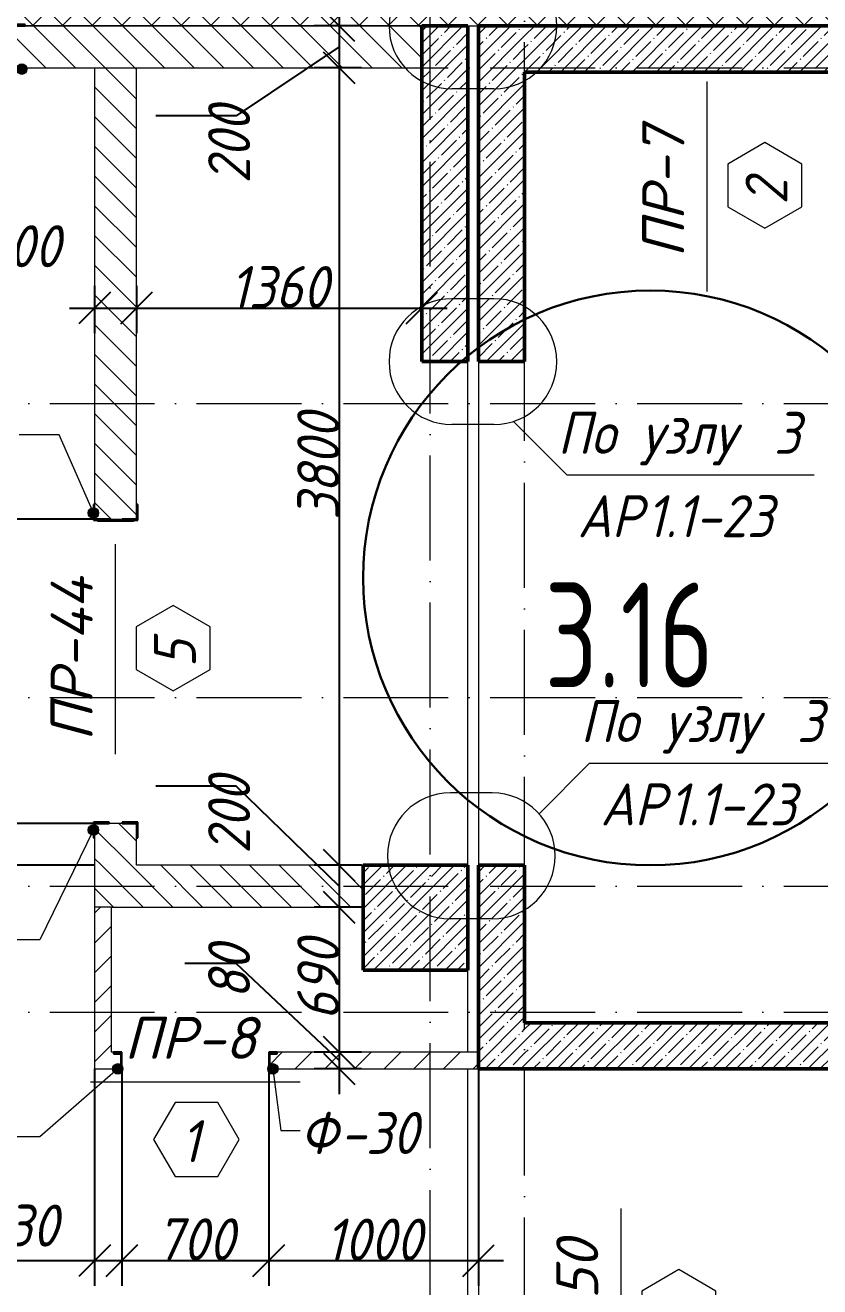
# Model space of a CAD drawing. Header units: millimetres. Extents: x -269418 to 201924, y -5890 to 98643.
# Drawn here: x 36379 to 40167, y 9192 to 15203 of the extents above; entities that cross this region are included whole.
import ezdxf

# ---------------------------------------------------------------- set-up
doc = ezdxf.new("R2010")
doc.units = ezdxf.units.MM
doc.linetypes.add('50_200_ШТРИХ_1Т_ш5_п1_п1_', pattern=[700, 500, -100, 0, -100])
for name, color, linetype, lineweight in [('A-ANNO-DIMS', 7, 'Continuous', 9), ('A-AREA-IDEN', 7, 'Continuous', 9), ('A-DETL-1', 7, 'Continuous', 5), ('A-DOOR-IDEN', 7, 'Continuous', 9), ('A-FLOR', 7, 'Continuous', 9), ('A-GENM', 7, 'Continuous', 9), ('A-GENM-1', 7, 'Continuous', 25), ('A-GENM-IDEN', 7, 'Continuous', 9), ('A-WALL-1', 7, 'Continuous', 9), ('A-WALL-3', 7, 'Continuous', 50), ('A-WALL-PATT-2', 7, 'Continuous', 5), ('G-ANNO-TEXT', 7, 'Continuous', 9), ('S-COLS', 7, 'Continuous', 9), ('S-COLS-1', 7, 'Continuous', 5), ('S-COLS-2', 7, 'Continuous', 50), ('Оси-1', 7, '50_200_ШТРИХ_1Т_ш5_п1_п1_', 9)]:
    doc.layers.add(name, color=color, linetype=linetype, lineweight=lineweight)
for name, color, linetype, lineweight, true_color in [('A-WALL-2', 7, 'Continuous', 13, 0xce0000), ('A-WALL-FNSH-2', 7, 'Continuous', 13, 0xce0000), ('A-WALL-FNSH-3', 7, 'Continuous', 13, 0x008000), ('A-WALL-PATT-1', 7, 'Continuous', 5, 0xce0000), ('A-WALL-PATT-3', 7, 'Continuous', 5, 0x008000)]:
    doc.layers.add(name, color=color, linetype=linetype, lineweight=lineweight, true_color=true_color)
doc.styles.add('ISOCPEUR_I_2', font='isocpeui.ttf', dxfattribs={"width": 0.9, "height": 200})
doc.styles.add('ISOCPEUR_I_4', font='isocpeui.ttf', dxfattribs={"height": 200})
doc.styles.add('СПДС', font='ГОСТ тип А.ttf', dxfattribs={"width": 0.9})
doc.dimstyles.new('ISO-2_0_0_9К_СРЕДНИЙ', dxfattribs={"dimscale": 304.8, "dimtxt": 199.196235, "dimasz": 0.492126, "dimexe": 0.393701, "dimexo": 0, "dimgap": 0, "dimtad": 1, "dimdec": 0, "dimzin": 0, "dimdsep": 46, "dimtxsty": 'ISOCPEUR_I_2', "dimblk1": 'OBLIQUE', "dimblk2": 'OBLIQUE', "dimsah": 1, "dimcen": 0.09, "dimdle": 0.393701, "dimazin": 0, "dimtfac": 1, "dimtdec": 4, "dimtix": 1, "dimtmove": 2, "dimatfit": 3, "dimfxl": 1, "dimtvp": 1, "dimtolj": 1, "dimtzin": 0, "dimarcsym": 2})
doc.dimstyles.new('ISO-2_0_0_9К_СРЕДНИЙ_1', dxfattribs={"dimscale": 304.8, "dimtxt": 199.196235, "dimasz": 0.492126, "dimexe": 0.393701, "dimexo": 0, "dimgap": 0, "dimtad": 1, "dimdec": 0, "dimzin": 0, "dimdsep": 46, "dimtxsty": 'ISOCPEUR_I_2', "dimblk1": 'OBLIQUE', "dimblk2": 'OBLIQUE', "dimsah": 1, "dimcen": 0.09, "dimdle": 0.393701, "dimazin": 0, "dimtfac": 1, "dimtdec": 4, "dimtix": 1, "dimtmove": 1, "dimatfit": 3, "dimfxl": 1, "dimtvp": 1, "dimtolj": 1, "dimtzin": 0, "dimarcsym": 2})
doc.dimstyles.new('ISO-2_0_0_9К_СРЕДНИЙ_2', dxfattribs={"dimscale": 304.8, "dimtxt": 199.196235, "dimasz": 0.492126, "dimexe": 0.393701, "dimexo": 0, "dimgap": 0, "dimtad": 1, "dimdec": 0, "dimzin": 0, "dimdsep": 46, "dimtxsty": 'ISOCPEUR_I_2', "dimblk1": 'OBLIQUE', "dimblk2": 'OBLIQUE', "dimsah": 1, "dimcen": 0.09, "dimdle": 0.393701, "dimazin": 0, "dimtfac": 1, "dimtdec": 4, "dimtix": 1, "dimtmove": 0, "dimatfit": 3, "dimfxl": 1, "dimtvp": 1, "dimtolj": 1, "dimtzin": 0, "dimarcsym": 2})
pattern_1 = [(45, (0, 0), (-57.02463, 57.02463), []), (45, (57.025, 0), (-57.02463, 57.02463), [100.806, -20.161, 3.353, -16.808])]
pattern_2 = [(135, (0, 0), (-70.71068, -70.71068), [])]
pattern_3 = [(45, (0, 0), (-70.71068, 70.71068), [])]

# ---------------------------------------------------------------- blocks, each defined once
blk = doc.blocks.new('Колонна_Несущая_Прямоугольное сечение - Вн_ЖБ_500х500-V113-АР1_1_Кладочный план 3 этажа')
at = {"layer": 'S-COLS-1'}
h = blk.add_hatch(dxfattribs=at)
h.set_pattern_fill('FP_102', color=256, style=0, pattern_type=2)
h.set_pattern_definition([(45, (-38240, -10950), (-57.02463, 57.02463), []), (45, (-38182.975, -10950), (-57.02463, 57.02463), [100.806, -20.161, 3.353, -16.808])])
h.paths.add_polyline_path([(-250, -250), (250, -250), (250, 250), (-250, 250)], flags=0)
at = {"layer": 'S-COLS-2'}
for p, q in [((250, 250), (-250, 250)), ((-250, 250), (-250, -250)), ((250, -250), (250, 250)), ((-250, -250), (250, -250))]:
    blk.add_line(p, q, dxfattribs=at)
blk = doc.blocks.new('Фахверк_СКБ_Уголок - Ф-11_200х2500 h-28441216-АР1_1_Кладочный план 3 этажа')
at = {"layer": 'A-GENM-1'}
for p, q in [((200, 156), (125, 156)), ((125, 156), (125, 81)), ((131, 81), (131, 150)), ((131, 150), (200, 150)), ((200, 150), (200, 156)), ((125, 81), (131, 81)), ((131, 19), (125, 19)), ((125, 19), (125, -56)), ((131, -50), (131, 19)), ((125, -56), (200, -56)), ((200, -50), (131, -50)), ((200, -56), (200, -50))]:
    blk.add_line(p, q, dxfattribs=at)
blk = doc.blocks.new('Фахверк_СКБ_Уголок - Ф-26_200х3950 h-32688301-АР1_1_Кладочный план 3 этажа')
at = {"layer": 'A-GENM-1'}
for p, q in [((200, 156), (125, 156)), ((125, 156), (125, 81)), ((131, 81), (131, 150)), ((131, 150), (200, 150)), ((200, 150), (200, 156)), ((125, 81), (131, 81)), ((131, 19), (125, 19)), ((125, 19), (125, -56)), ((131, -50), (131, 19)), ((125, -56), (200, -56)), ((200, -50), (131, -50)), ((200, -56), (200, -50))]:
    blk.add_line(p, q, dxfattribs=at)
blk = doc.blocks.new('Фахверк_СКБ_Уголок_Тип 2 - СМ-6_200х2180 h-30007491-АР1_1_Кладочный план 3 этажа')
at = {"layer": 'A-GENM-1'}
for p, q in [((125, 156), (125, 81)), ((200, 156), (125, 156)), ((131, 81), (131, 150)), ((131, 150), (200, 150)), ((200, 150), (200, 156)), ((125, 81), (131, 81)), ((131, 19), (125, 19)), ((125, 19), (125, -56)), ((131, -50), (131, 19)), ((125, -56), (200, -56)), ((200, -50), (131, -50)), ((200, -56), (200, -50))]:
    blk.add_line(p, q, dxfattribs=at)
blk = doc.blocks.new('Стойка_Влож_Полоса боковая - Полоса-27101091-АР1_1_Кладочный план 3 этажа')
at = {"layer": 'A-GENM'}
for p, q in [((-5, 85), (0, 85)), ((-5, -85), (-5, 85)), ((0, 31), (0, -31)), ((0, -85), (-5, -85))]:
    blk.add_line(p, q, dxfattribs=at)
blk = doc.blocks.new('Фахверк_СКБ_Швеллер - Ф-30_80х3950 h _3 эт__-33058811-АР1_1_Кладочный план 3 этажа')
at = {"layer": 'A-GENM-1'}
for p, q in [((165, 40), (125, 40)), ((125, 40), (125, -40)), ((129.5, 32.6), (165, 32.6)), ((129.5, -32.6), (129.5, 32.6)), ((165, 32.6), (165, 40)), ((125, -40), (165, -40)), ((165, -32.6), (129.5, -32.6)), ((165, -40), (165, -32.6))]:
    blk.add_line(p, q, dxfattribs=at)
blk = doc.blocks.new('AAR_СКБ_Марка_Двери_Перемычка и проем - Марка перемычки и проема-25306769-АР1_1_Кладочный план 3 этажа')
at = {"layer": 'A-DOOR-IDEN'}
for p, q in [((-5, 0), (5, 0)), ((-0.968, -0.984), (-1.986, -2.747)), ((1.067, -0.984), (-0.968, -0.984)), ((2.085, -2.747), (1.067, -0.984)), ((-1.986, -2.747), (-0.968, -4.509)), ((1.067, -4.509), (2.085, -2.747)), ((-0.968, -4.509), (1.067, -4.509))]:
    blk.add_line(p, q, dxfattribs=at)
blk = doc.blocks.new('_Oblique')
at = {"color": 0, "linetype": 'ByBlock', "lineweight": -2}
blk.add_line((-0.5, -0.5), (0.5, 0.5), dxfattribs=at)
blk = doc.blocks.new('DIMBLOCK212-АР1_1_Кладочный план 3 этажа')
at = {"layer": 'A-ANNO-DIMS', "color": 0, "lineweight": -2, "transparency": 16777216}
for p, q in [((37876.2, 15320), (37876.2, 14880)), ((37982.2, 15200), (37756.2, 15200)), ((37876.2, 15100), (37384.4, 14770.6)), ((37982.2, 15000), (37756.2, 15000)), ((37384.4, 14770.6), (37002.1, 14770.6))]:
    blk.add_line(p, q, dxfattribs=at)
at = {"layer": 'Defpoints', "color": 0, "transparency": 16777216}
for p in [(37982.2, 15200), (37876.2, 15000), (37982.2, 15000)]:
    blk.add_point(p, dxfattribs=at)
at = {"layer": 'A-ANNO-DIMS', "color": 0, "lineweight": -2, "transparency": 16777216, "xscale": 150, "yscale": 150, "zscale": 150}
for p, rotation in [((37876.2, 15200), 90), ((37876.2, 15000), 270)]:
    blk.add_blockref('_Oblique', p, dxfattribs=dict(at, rotation=rotation))
at = {"layer": 'A-ANNO-DIMS', "color": 0, "transparency": 16777216, "insert": (37251.1, 14448.8), "char_height": 200, "width": 455.087, "attachment_point": 1, "rotation": 90, "line_spacing_factor": 1.149209, "style": 'ISOCPEUR_I_2'}
blk.add_mtext('\\A1;200', dxfattribs=at)
blk = doc.blocks.new('DIMBLOCK213-АР1_1_Кладочный план 3 этажа')
at = {"layer": 'A-ANNO-DIMS', "color": 0, "lineweight": -2, "transparency": 16777216}
for p, q in [((37876.2, 15120), (37876.2, 11080)), ((37982.2, 15000), (37756.2, 15000)), ((37982.2, 11200), (37756.2, 11200))]:
    blk.add_line(p, q, dxfattribs=at)
at = {"layer": 'Defpoints', "color": 0, "transparency": 16777216}
for p in [(37982.2, 15000), (37876.2, 11200), (37982.2, 11200)]:
    blk.add_point(p, dxfattribs=at)
at = {"layer": 'A-ANNO-DIMS', "color": 0, "lineweight": -2, "transparency": 16777216, "xscale": 150, "yscale": 150, "zscale": 150}
for p, rotation in [((37876.2, 15000), 90), ((37876.2, 11200), 270)]:
    blk.add_blockref('_Oblique', p, dxfattribs=dict(at, rotation=rotation))
at = {"layer": 'A-ANNO-DIMS', "color": 0, "transparency": 16777216, "insert": (37776.2, 13100), "char_height": 200, "width": 606.782, "attachment_point": 5, "rotation": 90, "style": 'ISOCPEUR_I_2'}
blk.add_mtext('\\A1;3800', dxfattribs=at)
blk = doc.blocks.new('DIMBLOCK214-АР1_1_Кладочный план 3 этажа')
at = {"layer": 'A-ANNO-DIMS', "color": 0, "lineweight": -2, "transparency": 16777216}
for p, q in [((37384.4, 11576.6), (37002.1, 11576.6)), ((37876.2, 11100), (37384.4, 11576.6)), ((37876.2, 11320), (37876.2, 10880)), ((37982.2, 11200), (37756.2, 11200)), ((37982.2, 11000), (37756.2, 11000))]:
    blk.add_line(p, q, dxfattribs=at)
at = {"layer": 'Defpoints', "color": 0, "transparency": 16777216}
for p in [(37982.2, 11200), (37876.2, 11000), (37982.2, 11000)]:
    blk.add_point(p, dxfattribs=at)
at = {"layer": 'A-ANNO-DIMS', "color": 0, "lineweight": -2, "transparency": 16777216, "xscale": 150, "yscale": 150, "zscale": 150}
for p, rotation in [((37876.2, 11200), 90), ((37876.2, 11000), 270)]:
    blk.add_blockref('_Oblique', p, dxfattribs=dict(at, rotation=rotation))
at = {"layer": 'A-ANNO-DIMS', "color": 0, "transparency": 16777216, "insert": (37251.1, 11254.9), "char_height": 200, "width": 455.087, "attachment_point": 1, "rotation": 90, "line_spacing_factor": 1.149209, "style": 'ISOCPEUR_I_2'}
blk.add_mtext('\\A1;200', dxfattribs=at)
blk = doc.blocks.new('DIMBLOCK215-АР1_1_Кладочный план 3 этажа')
at = {"layer": 'A-ANNO-DIMS', "color": 0, "lineweight": -2, "transparency": 16777216}
for p, q in [((37876.2, 11120), (37876.2, 10190)), ((37982.2, 11000), (37756.2, 11000)), ((37982.2, 10310), (37756.2, 10310))]:
    blk.add_line(p, q, dxfattribs=at)
at = {"layer": 'Defpoints', "color": 0, "transparency": 16777216}
for p in [(37982.2, 11000), (37876.2, 10310), (37982.2, 10310)]:
    blk.add_point(p, dxfattribs=at)
at = {"layer": 'A-ANNO-DIMS', "color": 0, "lineweight": -2, "transparency": 16777216, "xscale": 150, "yscale": 150, "zscale": 150}
for p, rotation in [((37876.2, 11000), 90), ((37876.2, 10310), 270)]:
    blk.add_blockref('_Oblique', p, dxfattribs=dict(at, rotation=rotation))
at = {"layer": 'A-ANNO-DIMS', "color": 0, "transparency": 16777216, "insert": (37776.2, 10655), "char_height": 200, "width": 455.087, "attachment_point": 5, "rotation": 90, "style": 'ISOCPEUR_I_2'}
blk.add_mtext('\\A1;690', dxfattribs=at)
blk = doc.blocks.new('DIMBLOCK216-АР1_1_Кладочный план 3 этажа')
at = {"layer": 'A-ANNO-DIMS', "color": 0, "lineweight": -2, "transparency": 16777216}
for p, q in [((37384.4, 10733), (37140.6, 10733)), ((37876.2, 10270), (37384.4, 10733)), ((37876.2, 10430), (37876.2, 10110)), ((37982.2, 10310), (37756.2, 10310)), ((37982.2, 10230), (37756.2, 10230))]:
    blk.add_line(p, q, dxfattribs=at)
at = {"layer": 'Defpoints', "color": 0, "transparency": 16777216}
for p in [(37982.2, 10310), (37876.2, 10230), (37982.2, 10230)]:
    blk.add_point(p, dxfattribs=at)
at = {"layer": 'A-ANNO-DIMS', "color": 0, "lineweight": -2, "transparency": 16777216, "xscale": 150, "yscale": 150, "zscale": 150}
for p, rotation in [((37876.2, 10310), 90), ((37876.2, 10230), 270)]:
    blk.add_blockref('_Oblique', p, dxfattribs=dict(at, rotation=rotation))
at = {"layer": 'A-ANNO-DIMS', "color": 0, "transparency": 16777216, "insert": (37251.1, 10562.9), "char_height": 200, "width": 303.391, "attachment_point": 1, "rotation": 90, "line_spacing_factor": 1.149209, "style": 'ISOCPEUR_I_2'}
blk.add_mtext('\\A1;80', dxfattribs=at)
blk = doc.blocks.new('DIMBLOCK217-АР1_1_Кладочный план 3 этажа')
at = {"layer": 'A-ANNO-DIMS', "color": 0, "lineweight": -2, "transparency": 16777216}
for p, q in [((36090, 12970), (36090, 12529.9)), ((36702, 12850), (35970, 12850)), ((36090, 11280), (36090, 12069.2)), ((36702, 11400), (35970, 11400))]:
    blk.add_line(p, q, dxfattribs=at)
at = {"layer": 'Defpoints', "color": 0, "transparency": 16777216}
for p in [(36702, 12850), (36090, 11400), (36702, 11400)]:
    blk.add_point(p, dxfattribs=at)
at = {"layer": 'A-ANNO-DIMS', "color": 0, "lineweight": -2, "transparency": 16777216, "xscale": 150, "yscale": 150, "zscale": 150}
for p, rotation in [((36090, 12850), 90), ((36090, 11400), 270)]:
    blk.add_blockref('_Oblique', p, dxfattribs=dict(at, rotation=rotation))
at = {"layer": 'A-ANNO-DIMS', "color": 0, "transparency": 16777216, "insert": (35828.7, 12010), "char_height": 200, "width": 579.201, "attachment_point": 1, "rotation": 90, "line_spacing_factor": 1.149209, "style": 'ISOCPEUR_I_2'}
blk.add_mtext('\\A1;1450', dxfattribs=at)
blk = doc.blocks.new('DIMBLOCK218-АР1_1_Кладочный план 3 этажа')
at = {"layer": 'A-ANNO-DIMS', "color": 0, "lineweight": -2, "transparency": 16777216}
for p, q in [((35615.3, 11705.7), (35233, 11705.7)), ((36090, 11300), (35615.3, 11705.7)), ((36090, 11520), (36090, 11080)), ((36702, 11400), (35970, 11400)), ((36707, 11200), (35970, 11200))]:
    blk.add_line(p, q, dxfattribs=at)
at = {"layer": 'Defpoints', "color": 0, "transparency": 16777216}
for p in [(36702, 11400), (36090, 11200), (36707, 11200)]:
    blk.add_point(p, dxfattribs=at)
at = {"layer": 'A-ANNO-DIMS', "color": 0, "lineweight": -2, "transparency": 16777216, "xscale": 150, "yscale": 150, "zscale": 150}
for p, rotation in [((36090, 11400), 90), ((36090, 11200), 270)]:
    blk.add_blockref('_Oblique', p, dxfattribs=dict(at, rotation=rotation))
at = {"layer": 'A-ANNO-DIMS', "color": 0, "transparency": 16777216, "insert": (35482, 11384), "char_height": 200, "width": 455.087, "attachment_point": 1, "rotation": 90, "line_spacing_factor": 1.149209, "style": 'ISOCPEUR_I_2'}
blk.add_mtext('\\A1;200', dxfattribs=at)
blk = doc.blocks.new('DIMBLOCK219-АР1_1_Кладочный план 3 этажа')
at = {"layer": 'A-ANNO-DIMS', "color": 0, "lineweight": -2, "transparency": 16777216}
for p, q in [((36710, 13961.5), (36710, 13735.4)), ((36910, 13961.5), (36910, 13735.4)), ((36590, 13855.4), (37030, 13855.4))]:
    blk.add_line(p, q, dxfattribs=at)
at = {"layer": 'Defpoints', "color": 0, "transparency": 16777216}
for p in [(36710, 13961.5), (36910, 13961.5), (36910, 13855.4)]:
    blk.add_point(p, dxfattribs=at)
at = {"layer": 'A-ANNO-DIMS', "color": 0, "lineweight": -2, "transparency": 16777216, "xscale": 150, "yscale": 150, "zscale": 150, "rotation": 180}
blk.add_blockref('_Oblique', (36710, 13855.4), dxfattribs=at)
at = {"layer": 'A-ANNO-DIMS', "color": 0, "lineweight": -2, "transparency": 16777216, "xscale": 150, "yscale": 150, "zscale": 150}
blk.add_blockref('_Oblique', (36910, 13855.4), dxfattribs=at)
at = {"layer": 'A-ANNO-DIMS', "color": 0, "transparency": 16777216, "insert": (36176.4, 14250), "char_height": 200, "width": 455.087, "attachment_point": 1, "line_spacing_factor": 1.149209, "style": 'ISOCPEUR_I_2'}
blk.add_mtext('\\A1;200', dxfattribs=at)
blk = doc.blocks.new('DIMBLOCK220-АР1_1_Кладочный план 3 этажа')
at = {"layer": 'A-ANNO-DIMS', "color": 0, "lineweight": -2, "transparency": 16777216}
for p, q in [((36910, 13961.5), (36910, 13735.4)), ((38270, 13961.5), (38270, 13735.4)), ((36790, 13855.4), (38390, 13855.4))]:
    blk.add_line(p, q, dxfattribs=at)
at = {"layer": 'Defpoints', "color": 0, "transparency": 16777216}
for p in [(36910, 13961.5), (38270, 13961.5), (38270, 13855.4)]:
    blk.add_point(p, dxfattribs=at)
at = {"layer": 'A-ANNO-DIMS', "color": 0, "lineweight": -2, "transparency": 16777216, "xscale": 150, "yscale": 150, "zscale": 150, "rotation": 180}
blk.add_blockref('_Oblique', (36910, 13855.4), dxfattribs=at)
at = {"layer": 'A-ANNO-DIMS', "color": 0, "lineweight": -2, "transparency": 16777216, "xscale": 150, "yscale": 150, "zscale": 150}
blk.add_blockref('_Oblique', (38270, 13855.4), dxfattribs=at)
at = {"layer": 'A-ANNO-DIMS', "color": 0, "transparency": 16777216, "insert": (37590, 13955.4), "char_height": 200, "width": 560.814, "attachment_point": 5, "style": 'ISOCPEUR_I_2'}
blk.add_mtext('\\A1;1360', dxfattribs=at)
blk = doc.blocks.new('DIMBLOCK408-АР1_1_Кладочный план 3 этажа')
at = {"layer": 'A-ANNO-DIMS', "color": 0, "lineweight": -2, "transparency": 16777216}
for p, q in [((36710, 10230), (36710, 9196.6)), ((36840, 10227), (36840, 9196.6)), ((36244.5, 9316.6), (36710, 9316.6)), ((36590, 9316.6), (36960, 9316.6))]:
    blk.add_line(p, q, dxfattribs=at)
at = {"layer": 'Defpoints', "color": 0, "transparency": 16777216}
for p in [(36710, 10230), (36840, 10227), (36840, 9316.6)]:
    blk.add_point(p, dxfattribs=at)
at = {"layer": 'A-ANNO-DIMS', "color": 0, "lineweight": -2, "transparency": 16777216, "xscale": 150, "yscale": 150, "zscale": 150, "rotation": 180}
blk.add_blockref('_Oblique', (36710, 9316.6), dxfattribs=at)
at = {"layer": 'A-ANNO-DIMS', "color": 0, "lineweight": -2, "transparency": 16777216, "xscale": 150, "yscale": 150, "zscale": 150}
blk.add_blockref('_Oblique', (36840, 9316.6), dxfattribs=at)
at = {"layer": 'A-ANNO-DIMS', "color": 0, "transparency": 16777216, "insert": (36195.8, 9583.3), "char_height": 200, "width": 409.118, "attachment_point": 1, "line_spacing_factor": 1.149209, "style": 'ISOCPEUR_I_2'}
blk.add_mtext('\\A1;130', dxfattribs=at)
blk = doc.blocks.new('DIMBLOCK409-АР1_1_Кладочный план 3 этажа')
at = {"layer": 'A-ANNO-DIMS', "color": 0, "lineweight": -2, "transparency": 16777216}
for p, q in [((36840, 10227), (36840, 9196.6)), ((37540, 10230), (37540, 9196.6)), ((36720, 9316.6), (37660, 9316.6))]:
    blk.add_line(p, q, dxfattribs=at)
at = {"layer": 'Defpoints', "color": 0, "transparency": 16777216}
for p in [(36840, 10227), (37540, 10230), (37540, 9316.6)]:
    blk.add_point(p, dxfattribs=at)
at = {"layer": 'A-ANNO-DIMS', "color": 0, "lineweight": -2, "transparency": 16777216, "xscale": 150, "yscale": 150, "zscale": 150, "rotation": 180}
blk.add_blockref('_Oblique', (36840, 9316.6), dxfattribs=at)
at = {"layer": 'A-ANNO-DIMS', "color": 0, "lineweight": -2, "transparency": 16777216, "xscale": 150, "yscale": 150, "zscale": 150}
blk.add_blockref('_Oblique', (37540, 9316.6), dxfattribs=at)
at = {"layer": 'A-ANNO-DIMS', "color": 0, "transparency": 16777216, "insert": (37190, 9417.9), "char_height": 200, "width": 455.087, "attachment_point": 5, "style": 'ISOCPEUR_I_2'}
blk.add_mtext('\\A1;700', dxfattribs=at)
blk = doc.blocks.new('DIMBLOCK410-АР1_1_Кладочный план 3 этажа')
at = {"layer": 'A-ANNO-DIMS', "color": 0, "lineweight": -2, "transparency": 16777216}
for p, q in [((37540, 10230), (37540, 9196.6)), ((38540, 10230), (38540, 9196.6)), ((37420, 9316.6), (38660, 9316.6))]:
    blk.add_line(p, q, dxfattribs=at)
at = {"layer": 'Defpoints', "color": 0, "transparency": 16777216}
for p in [(37540, 10230), (38540, 10230), (38540, 9316.6)]:
    blk.add_point(p, dxfattribs=at)
at = {"layer": 'A-ANNO-DIMS', "color": 0, "lineweight": -2, "transparency": 16777216, "xscale": 150, "yscale": 150, "zscale": 150, "rotation": 180}
blk.add_blockref('_Oblique', (37540, 9316.6), dxfattribs=at)
at = {"layer": 'A-ANNO-DIMS', "color": 0, "lineweight": -2, "transparency": 16777216, "xscale": 150, "yscale": 150, "zscale": 150}
blk.add_blockref('_Oblique', (38540, 9316.6), dxfattribs=at)
at = {"layer": 'A-ANNO-DIMS', "color": 0, "transparency": 16777216, "insert": (38040, 9416.6), "char_height": 200, "width": 560.814, "attachment_point": 5, "style": 'ISOCPEUR_I_2'}
blk.add_mtext('\\A1;1000', dxfattribs=at)

msp = doc.modelspace()

# ---------------------------------------------------------------- hatches: boundary and pattern name
at = {"layer": 'A-GENM-IDEN'}
h = msp.add_hatch(color=256, dxfattribs=at)
edge = h.paths.add_edge_path(flags=0)
edge.add_arc((36362.3, 14994), 25, 0, 360)
h = msp.add_hatch(color=256, dxfattribs=at)
edge = h.paths.add_edge_path(flags=0)
edge.add_arc((36704, 12879), 25, 0, 360)
h = msp.add_hatch(color=256, dxfattribs=at)
edge = h.paths.add_edge_path(flags=0)
edge.add_arc((36704, 11368.5), 25, 0, 360)
h = msp.add_hatch(color=256, dxfattribs=at)
edge = h.paths.add_edge_path(flags=0)
edge.add_arc((36820, 10230), 25, 0, 360)
h = msp.add_hatch(color=256, dxfattribs=at)
edge = h.paths.add_edge_path(flags=0)
edge.add_arc((37560, 10230), 25, 0, 360)
at = {"layer": 'A-WALL-PATT-1'}
h = msp.add_hatch(dxfattribs=at)
h.set_pattern_fill('FP_1', color=256, style=0, pattern_type=2)
h.set_pattern_definition(pattern_2)
h.paths.add_polyline_path([(36846.5, 15000), (38270, 15000), (38270, 15200), (36310, 15200), (36310, 15000), (36710, 15000)], flags=0)
h.paths.add_polyline_path([(33610, 15000), (35410, 15000), (35410, 15200), (33610, 15200)], flags=0)
h = msp.add_hatch(dxfattribs=at)
h.set_pattern_fill('FP_1', color=256, style=0, pattern_type=2)
h.set_pattern_definition(pattern_2)
h.paths.add_polyline_path([(36846.5, 11200), (36910, 11200), (36910, 11400), (36710, 11400), (36710, 11200), (36779, 11200)], flags=0)
h.paths.add_polyline_path([(36846.5, 12850), (36910, 12850), (36910, 15000), (36710, 15000), (36710, 12850), (36841, 12850)], flags=0)
h = msp.add_hatch(dxfattribs=at)
h.set_pattern_fill('FP_1', color=256, style=0, pattern_type=2)
h.set_pattern_definition(pattern_2)
h.paths.add_polyline_path([(36846.5, 11000), (37990, 11000), (37990, 11200), (36710, 11200), (36710, 11000)], flags=0)
at = {"layer": 'A-WALL-PATT-2'}
h = msp.add_hatch(dxfattribs=at)
h.set_pattern_fill('FP_2', color=256, style=0, pattern_type=2)
h.set_pattern_definition([(45, (0, 0), (-70.71068, 70.71068), []), (135, (0, 0), (-70.71068, -70.71068), [])])
h.paths.add_polyline_path([(39554.2, 15200), (42160, 15200), (42160, 15300), (36310, 15300), (36310.5, 15206), (36379, 15206), (36379, 15200), (36846.5, 15200)], flags=0)
h.paths.add_polyline_path([(35341, 15200), (35341, 15206), (35410, 15206), (35410, 15300), (33010, 15300), (33010, 15200), (34138.8, 15200)], flags=0)
h.paths.add_polyline_path([(31431.1, 15200), (32110, 15200), (32110, 15300), (27824.2, 15300), (27824.2, 15263), (27830.2, 15263), (27830.2, 15200), (30610, 15200)], flags=0)
h.paths.add_polyline_path([(27093.2, 15200), (27767.2, 15200), (27767.2, 15206), (27785.5, 15206), (27785.5, 15215), (27761.2, 15215), (27761.2, 15300), (27099.2, 15300), (27099.2, 15215), (27074.2, 15215), (27074.9, 15206), (27093.2, 15206)], flags=0)
h.paths.add_polyline_path([(27030.2, 15200), (27030.2, 15263), (27036.2, 15263), (27036.2, 15300), (12880, 15300), (12880, 15206), (12929, 15206), (12929, 15200), (26692.6, 15200)], flags=0)
h.paths.add_polyline_path([(8191, 15200), (8191, 15206), (8240, 15206), (8240, 15300), (7660, 15300), (7660, 15206), (7729, 15206), (7729, 15200), (7960, 15200)], flags=0)
h.paths.add_polyline_path([(9691, 15200), (9691, 15206), (9740, 15206), (9740, 15300), (9180, 15300), (9180, 15206), (9229, 15206), (9229, 15200)], flags=0)
h.paths.add_polyline_path([(6160, 15200), (6760, 15200), (6760, 15300), (-110, 15300), (-110, 15200), (4660, 15200)], flags=0)
h.paths.add_polyline_path([(27796.9, 15206), (27824.2, 15206), (27824.2, 15215), (27796.2, 15215), (27796.9, 15210)], flags=0)
h.paths.add_polyline_path([(27036.2, 15206), (27063.5, 15206), (27063.5, 15215), (27036.2, 15215), (27036.2, 15210)], flags=0)
h = msp.add_hatch(dxfattribs=at)
h.set_pattern_fill('FP_4', color=256, style=0, pattern_type=2)
h.set_pattern_definition(pattern_1)
h.paths.add_polyline_path([(38490, 13600), (38490, 15200), (38270, 15200), (38270, 13600)], flags=0)
h = msp.add_hatch(dxfattribs=at)
h.set_pattern_fill('FP_4', color=256, style=0, pattern_type=2)
h.set_pattern_definition(pattern_1)
h.paths.add_polyline_path([(38760, 13600), (38760, 15200), (38540, 15200), (38540, 13600)], flags=0)
h = msp.add_hatch(dxfattribs=at)
h.set_pattern_fill('FP_4', color=256, style=0, pattern_type=2)
h.set_pattern_definition(pattern_1)
h.paths.add_polyline_path([(42261.9, 14980), (42380, 14980), (42380, 15200), (38760, 15200), (38760, 14980), (42160, 14980)], flags=0)
h = msp.add_hatch(dxfattribs=at)
h.set_pattern_fill('FP_4', color=256, style=0, pattern_type=2)
h.set_pattern_definition(pattern_1)
h.paths.add_polyline_path([(38760, 10230), (38760, 11200), (38540, 11200), (38540, 10230)], flags=0)
h = msp.add_hatch(dxfattribs=at)
h.set_pattern_fill('FP_4', color=256, style=0, pattern_type=2)
h.set_pattern_definition(pattern_1)
h.paths.add_polyline_path([(40240, 10230), (40240, 10450), (38760, 10450), (38760, 10230), (39554.2, 10230)], flags=0)
at = {"layer": 'A-WALL-PATT-3'}
h = msp.add_hatch(dxfattribs=at)
h.set_pattern_fill('FP_5', color=256, style=0, pattern_type=2)
h.set_pattern_definition(pattern_3)
h.paths.add_polyline_path([(36790, 10310), (36790, 11000), (36710, 11000), (36710, 10310)], flags=0)
h = msp.add_hatch(dxfattribs=at)
h.set_pattern_fill('FP_5', color=256, style=0, pattern_type=2)
h.set_pattern_definition(pattern_3)
h.paths.add_polyline_path([(38540, 10230), (38540, 10310), (37580, 10310), (37580, 10302.6), (37544.5, 10302.6), (37544.5, 10237.4), (37580, 10237.4), (37580, 10230)], flags=0)
h.paths.add_polyline_path([(36710, 10230), (36800, 10230), (36800, 10237.4), (36835.5, 10237.4), (36835.5, 10302.6), (36800, 10302.6), (36800, 10310), (36710, 10310)], flags=0)

# ---------------------------------------------------------------- linework, layer by layer
at = {"color": 1, "lineweight": 30}
msp.add_circle((39359.4, 12569.4), 1369.4, dxfattribs=at)
at = {"layer": 'A-DETL-1'}
for p, q in [((38613.6, 14900), (38413.6, 14900)), ((38613.6, 13900), (38413.6, 13900)), ((38613.6, 13300), (38413.6, 13300)), ((38960.9, 13060), (38706.6, 13314.3)), ((38960.9, 13060), (40140.9, 13060)), ((39070, 11686.7), (38828.9, 11445.7)), ((39070, 11686.7), (40250, 11686.7)), ((38605.9, 11545), (38405.9, 11545)), ((38605.9, 10945), (38405.9, 10945))]:
    msp.add_line(p, q, dxfattribs=at)
for centre, start, end in [((38413.6, 15200), 90, 180), ((38613.6, 15200), 0, 90), ((38413.6, 15200), 180, 270), ((38613.6, 15200), 270, 0), ((38413.6, 13600), 90, 180), ((38613.6, 13600), 0, 90), ((38413.6, 13600), 180, 270), ((38613.6, 13600), 270, 0), ((38405.9, 11245), 90, 180), ((38605.9, 11245), 0, 90), ((38405.9, 11245), 180, 270), ((38605.9, 11245), 270, 0)]:
    msp.add_arc(centre, 300, start, end, dxfattribs=at)
at = {"layer": 'A-FLOR'}
for p, q in [((38490, 11200), (38490, 13600)), ((38540, 13600), (38540, 11200)), ((38490, 10310), (38490, 10700)), ((38490, 7900), (38490, 10230)), ((38540, 10230), (38540, 7900))]:
    msp.add_line(p, q, dxfattribs=at)
at = {"layer": 'A-GENM-IDEN'}
for p, q in [((36540.6, 13251.5), (36350.3, 13251.5)), ((36704, 12879), (36540.6, 13251.5)), ((36704, 11368.5), (36448, 10844.6)), ((36448, 10844.6), (36291.9, 10844.6)), ((36820, 10230), (36448, 9907.1)), ((37560, 10230), (37598.3, 9936.9)), ((37598.3, 9936.9), (37690, 9936.9)), ((36448, 9907.1), (36297.9, 9907.1))]:
    msp.add_line(p, q, dxfattribs=at)
for centre in [(36362.3, 14994), (36704, 12879), (36704, 11368.5), (36820, 10230), (37560, 10230)]:
    msp.add_circle(centre, 25, dxfattribs=at)
at = {"layer": 'A-WALL-1'}
msp.add_line((36379, 15200), (42160, 15200), dxfattribs=at)
at = {"layer": 'A-WALL-2'}
for p, q in [((38270, 15200), (36379, 15200)), ((38270, 15200), (38270, 15200)), ((36379, 15000), (36710, 15000)), ((36910, 15000), (38270, 15000))]:
    msp.add_line(p, q, dxfattribs=at)
at = {"layer": 'A-WALL-3'}
for p, q in [((38270, 15200), (38270, 13600)), ((38490, 15200), (38270, 15200)), ((38490, 13600), (38490, 15200)), ((38540, 15200), (38540, 13600)), ((38760, 15200), (38540, 15200)), ((42160, 15200), (38760, 15200)), ((38760, 14980), (42160, 14980)), ((38760, 13600), (38760, 14980)), ((38270, 13600), (38490, 13600)), ((38540, 13600), (38760, 13600)), ((38540, 11200), (38540, 10230)), ((38760, 11200), (38540, 11200)), ((38760, 10450), (38760, 11200)), ((40240, 10450), (38760, 10450)), ((38540, 10230), (40240, 10230))]:
    msp.add_line(p, q, dxfattribs=at)
at = {"layer": 'A-WALL-FNSH-2'}
for p, q in [((36710, 15000), (36710, 12919)), ((36910, 12919), (36910, 15000)), ((36779, 12850), (36841, 12850)), ((36841, 11400), (36779, 11400)), ((36910, 11200), (36910, 11331)), ((37990, 11200), (36910, 11200)), ((36790, 11000), (37990, 11000))]:
    msp.add_line(p, q, dxfattribs=at)
at = {"layer": 'A-WALL-FNSH-3'}
for p, q in [((36710, 11331), (36710, 10230)), ((36790, 11000), (36710, 11000)), ((36790, 10310), (36790, 11000)), ((36800, 10310), (36790, 10310)), ((38540, 10310), (37580, 10310)), ((36710, 10230), (36800, 10230)), ((37580, 10230), (38540, 10230))]:
    msp.add_line(p, q, dxfattribs=at)
at = {"layer": 'Оси-1'}
for p, q in [((38310, -4150), (38310, 28636.9)), ((38760, -2880), (38760, 28636.9)), ((-6210, 15000), (125951.6, 15000)), ((-6210, 13400), (125951.6, 13400)), ((-6210, 12000), (125951.6, 12000)), ((-6210, 11100), (125951.6, 11100)), ((-6210, 10500), (125951.6, 10500))]:
    msp.add_line(p, q, dxfattribs=at)

# ---------------------------------------------------------------- block references
at = {"layer": 'A-DOOR-IDEN', "xscale": 99.99999999999993, "yscale": 99.99999999999993, "zscale": 99.99999999999993}
for p, rotation in [((39630.7, 14435), 90.00000000000007), ((36810, 12229.9), 89.99999999999982), ((39220.2, 9065), 89.99999999999999)]:
    msp.add_blockref('AAR_СКБ_Марка_Двери_Перемычка и проем - Марка перемычки и проема-25306769-АР1_1_Кладочный план 3 этажа', p, dxfattribs=dict(at, rotation=rotation))
msp.add_blockref('AAR_СКБ_Марка_Двери_Перемычка и проем - Марка перемычки и проема-25306769-АР1_1_Кладочный план 3 этажа', (37190, 10168.4), dxfattribs=at)
at = {"layer": 'A-GENM', "rotation": 89.99999999999993}
msp.add_blockref('Стойка_Влож_Полоса боковая - Полоса-27101091-АР1_1_Кладочный план 3 этажа', (36810, 12844), dxfattribs=at)
at = {"layer": 'A-GENM-1'}
for name, p in [('Фахверк_СКБ_Уголок - Ф-11_200х2500 h-28441216-АР1_1_Кладочный план 3 этажа', (36179, 15050)), ('Фахверк_СКБ_Швеллер - Ф-30_80х3950 h _3 эт__-33058811-АР1_1_Кладочный план 3 этажа', (37415, 10270))]:
    msp.add_blockref(name, p, dxfattribs=at)
for name, p, rotation in [('Фахверк_СКБ_Уголок_Тип 2 - СМ-6_200х2180 h-30007491-АР1_1_Кладочный план 3 этажа', (36860, 12719), 89.99999999999993), ('Фахверк_СКБ_Уголок - Ф-26_200х3950 h-32688301-АР1_1_Кладочный план 3 этажа', (36760, 11531), 269.9999999999999), ('Фахверк_СКБ_Швеллер - Ф-30_80х3950 h _3 эт__-33058811-АР1_1_Кладочный план 3 этажа', (36965, 10270), 180)]:
    msp.add_blockref(name, p, dxfattribs=dict(at, rotation=rotation))
at = {"layer": 'S-COLS'}
msp.add_blockref('Колонна_Несущая_Прямоугольное сечение - Вн_ЖБ_500х500-V113-АР1_1_Кладочный план 3 этажа', (38240, 10950), dxfattribs=at)

# ---------------------------------------------------------------- texts
at = {"layer": 'A-AREA-IDEN', "insert": (38855.1, 12547.4), "char_height": 500, "width": 1212.151, "attachment_point": 1, "style": 'СПДС'}
msp.add_mtext('3.16', dxfattribs=at)
at = {"layer": 'A-DOOR-IDEN', "char_height": 200, "width": 158.734, "attachment_point": 1, "rotation": 90, "style": 'ISOCPEUR_I_2'}
for s, insert in [('\\fISOCPEUR|b0|i1|c204|p34|;\\W.9;2', (39813.3, 14348.8)), ('\\fISOCPEUR|b0|i1|c204|p34|;\\W.9;5', (36992.6, 12143.7))]:
    msp.add_mtext(s, dxfattribs=dict(at, insert=insert))
at = {"layer": 'A-DOOR-IDEN', "insert": (37121.4, 9985.7), "char_height": 200, "width": 115.443, "attachment_point": 1, "style": 'ISOCPEUR_I_2'}
msp.add_mtext('\\fISOCPEUR|b0|i1|c204|p34|;\\W.9;1', dxfattribs=at)
at = {"layer": 'A-GENM-IDEN', "char_height": 200, "attachment_point": 1, "rotation": 90, "style": 'ISOCPEUR_I_4'}
for s, insert, width in [('-7', (39321.4, 14439.2), 352.742), ('ПР', (39321.4, 14095.2), 416.877), ('-44', (36500.7, 12135.1), 593.249), ('ПР', (36500.7, 11791.1), 416.877), ('-50', (38910.9, 8996.7), 529.114)]:
    msp.add_mtext(s, dxfattribs=dict(at, insert=insert, width=width))
at = {"layer": 'A-GENM-IDEN', "char_height": 200, "attachment_point": 1}
for s, insert, width, style in [('ПР', (36850.2, 10477.7), 416.877, 'ISOCPEUR_I_4'), ('-8', (37194.2, 10477.7), 352.742, 'ISOCPEUR_I_4'), ('\\fISOCPEUR|b0|i1|c204|p34|;\\W.9;Ф', (37690, 10024.6), 230.886, 'ISOCPEUR_I_2'), ('-30', (37880.5, 10024.6), 476.202, 'ISOCPEUR_I_2')]:
    msp.add_mtext(s, dxfattribs=dict(at, insert=insert, width=width, style=style))
at = {"layer": 'G-ANNO-TEXT', "char_height": 200, "attachment_point": 1, "style": 'ISOCPEUR_I_2'}
for s, insert, width in [('По', (38917.4, 13360.4), 346.329), ('\\fISOCPEUR|b0|i1|c204|p34|;\\W.9; ', (39203.1, 13360.4), 137.089), (' 3', (39834.2, 13360.4), 295.823), ('узлу', (39316.3, 13360.4), 627.721), ('АР', (39012.6, 12963.5), 396.835), ('1.1-23', (39340.1, 12963.5), 779.24), ('По', (39026.5, 11987.1), 346.329), ('\\fISOCPEUR|b0|i1|c204|p34|;\\W.9; ', (39312.3, 11987.1), 137.089), (' 3', (39943.3, 11987.1), 295.823), ('узлу', (39425.4, 11987.1), 627.721), ('АР', (39121.8, 11590.3), 396.835), ('1.1-23', (39449.2, 11590.3), 779.24)]:
    msp.add_mtext(s, dxfattribs=dict(at, insert=insert, width=width))

# ---------------------------------------------------------------- dimensions: what is measured, and where the dimension line sits
at = {"layer": 'A-ANNO-DIMS'}
for base, p1, p2, dimstyle, override, picture, middle in [((37876.2, 15000), (37982.2, 15200), (37982.2, 15000), 'ISO-2_0_0_9К_СРЕДНИЙ_1', {"dimpost": '<>', "dimfxl": 199.99999}, 'DIMBLOCK212-АР1_1_Кладочный план 3 этажа', (37384.4, 14770.6)), ((36090, 11400), (36702, 12850), (36702, 11400), 'ISO-2_0_0_9К_СРЕДНИЙ', {"dimpost": '<>', "dimfxl": 1450}, 'DIMBLOCK217-АР1_1_Кладочный план 3 этажа', (35962.1, 12299.6)), ((36090, 11200), (36702, 11400), (36707, 11200), 'ISO-2_0_0_9К_СРЕДНИЙ_1', {"dimpost": '<>', "dimfxl": 200.061296}, 'DIMBLOCK218-АР1_1_Кладочный план 3 этажа', (35615.3, 11705.7)), ((37876.2, 11000), (37982.2, 11200), (37982.2, 11000), 'ISO-2_0_0_9К_СРЕДНИЙ_1', {"dimpost": '<>', "dimfxl": 200}, 'DIMBLOCK214-АР1_1_Кладочный план 3 этажа', (37384.4, 11576.6)), ((37876.2, 10230), (37982.2, 10310), (37982.2, 10230), 'ISO-2_0_0_9К_СРЕДНИЙ_1', {"dimpost": '<>', "dimfxl": 80}, 'DIMBLOCK216-АР1_1_Кладочный план 3 этажа', (37384.4, 10733))]:
    dim = msp.add_linear_dim(base=base, p1=p1, p2=p2, angle=90, dimstyle=dimstyle, override=override, dxfattribs=at)
    dim.commit()
    dim.dimension.update_dxf_attribs({"geometry": picture, "text_midpoint": middle, "dimtype": 160, "text_rotation": 90})
for base, p1, p2, override, picture, middle in [((37876.2, 11200), (37982.2, 15000), (37982.2, 11200), {"dimpost": '<>', "dimfxl": 3799.99999}, 'DIMBLOCK213-АР1_1_Кладочный план 3 этажа', (37776.2, 13100)), ((37876.2, 10310), (37982.2, 11000), (37982.2, 10310), {"dimpost": '<>', "dimfxl": 690}, 'DIMBLOCK215-АР1_1_Кладочный план 3 этажа', (37776.2, 10655))]:
    dim = msp.add_linear_dim(base=base, p1=p1, p2=p2, angle=90, dimstyle='ISO-2_0_0_9К_СРЕДНИЙ_2', override=override, dxfattribs=at)
    dim.commit()
    dim.dimension.update_dxf_attribs({"geometry": picture, "text_midpoint": middle})
for base, p1, p2, override, picture, middle in [((36910, 13855.4), (36710, 13961.5), (36910, 13961.5), {"dimpost": '<>', "dimfxl": 200}, 'DIMBLOCK219-АР1_1_Кладочный план 3 этажа', (36403.9, 13983.4)), ((36840, 9316.6), (36710, 10230), (36840, 10227), {"dimpost": '<>', "dimfxl": 130.035727}, 'DIMBLOCK408-АР1_1_Кладочный план 3 этажа', (36400.4, 9444.5))]:
    dim = msp.add_linear_dim(base=base, p1=p1, p2=p2, dimstyle='ISO-2_0_0_9К_СРЕДНИЙ_1', override=override, dxfattribs=at)
    dim.commit()
    dim.dimension.update_dxf_attribs({"geometry": picture, "text_midpoint": middle, "dimtype": 160})
for base, p1, p2, override, picture, middle in [((38270, 13855.4), (36910, 13961.5), (38270, 13961.5), {"dimpost": '<>', "dimfxl": 1360}, 'DIMBLOCK220-АР1_1_Кладочный план 3 этажа', (37590, 13955.4)), ((37540, 9316.6), (36840, 10227), (37540, 10230), {"dimpost": '<>', "dimfxl": 700.006636}, 'DIMBLOCK409-АР1_1_Кладочный план 3 этажа', (37190, 9417.9)), ((38540, 9316.6), (37540, 10230), (38540, 10230), {"dimpost": '<>', "dimfxl": 1000}, 'DIMBLOCK410-АР1_1_Кладочный план 3 этажа', (38040, 9416.6))]:
    dim = msp.add_linear_dim(base=base, p1=p1, p2=p2, dimstyle='ISO-2_0_0_9К_СРЕДНИЙ_2', override=override, dxfattribs=at)
    dim.commit()
    dim.dimension.update_dxf_attribs({"geometry": picture, "text_midpoint": middle})

doc.saveas('drawing.dxf')
